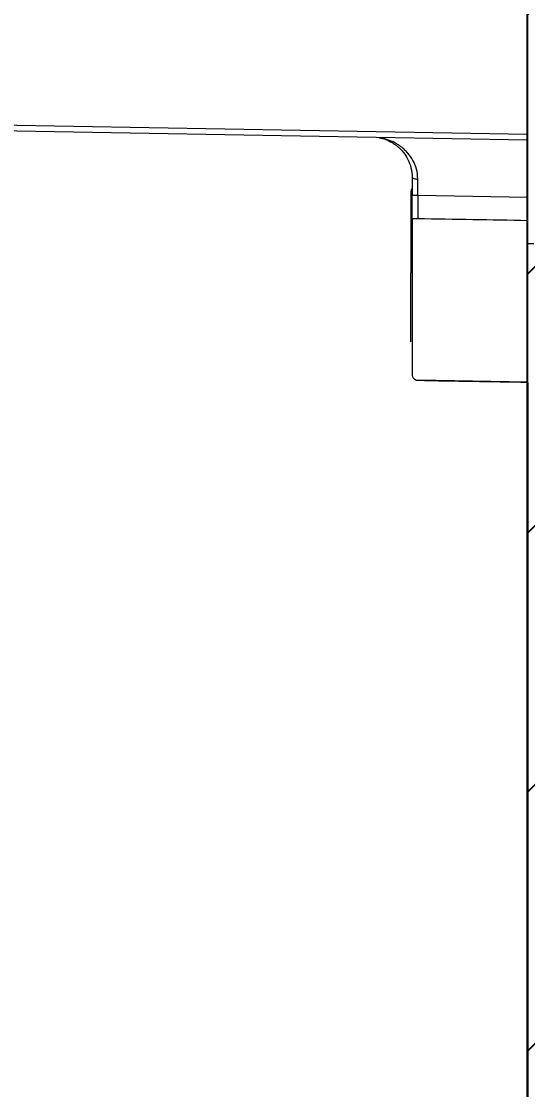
# Model space of a CAD drawing. Header units: millimetres. Extents: x 17284 to 19660, y -6011 to -2651.
# Drawn here: x 19157.6 to 19201.4, y -5006 to -4913.5 of the extents above; entities that cross this region are included whole.
import ezdxf

# ---------------------------------------------------------------- set-up
doc = ezdxf.new("R2010")
doc.units = ezdxf.units.MM
doc.layers.add('DIM', color=3, linetype='Continuous', lineweight=13)
doc.layers.add('hatch', color=2, linetype='Continuous')
doc.styles.get("Standard").update_dxf_attribs({"font": 'arial.ttf'})
doc.dimstyles.get("Standard").update_dxf_attribs({"dimtxt": 0.18, "dimasz": 0.18, "dimexe": 0.18, "dimexo": 0.0625, "dimgap": 0.09, "dimtad": 0, "dimtih": 1, "dimtoh": 1, "dimdec": 1, "dimdsep": 46, "dimtxsty": 'Standard', "dimcen": 0.09, "dimadec": 0, "dimazin": 0, "dimtfac": 1, "dimtdec": 1, "dimtofl": 0, "dimtmove": 0, "dimatfit": 3, "dimfxl": 1, "dimtolj": 1, "dimtzin": 0, "dimarcsym": 0})

# ---------------------------------------------------------------- blocks, each defined once
blk = doc.blocks.new('*D67')
at = {"layer": 'Defpoints', "color": 0, "transparency": 16777216}
for p in [(19037.371, -4909.786), (19201.381, -4944.73), (19201.381, -5140.207)]:
    blk.add_point(p, dxfattribs=at)
at = {"layer": 'DIM', "color": 0, "lineweight": -2, "transparency": 16777216}
for p, q in [((19037.371, -4909.849), (19037.371, -5140.387)), ((19201.381, -4944.793), (19201.381, -5140.387)), ((19055.371, -5140.207), (19095.375, -5140.207)), ((19183.381, -5140.207), (19143.377, -5140.207))]:
    blk.add_line(p, q, dxfattribs=at)
at = {"layer": 'DIM', "color": 0, "transparency": 16777216}
for points in [[(19055.371, -5137.207), (19055.371, -5143.207), (19037.371, -5140.207)], [(19183.381, -5137.207), (19183.381, -5143.207), (19201.381, -5140.207)]]:
    blk.add_solid(points, dxfattribs=at)
at = {"layer": 'DIM', "color": 3, "transparency": 16777216, "insert": (19119.376, -5140.207), "char_height": 18, "attachment_point": 5}
blk.add_mtext('\\A1;164', dxfattribs=at)

msp = doc.modelspace()

# ---------------------------------------------------------------- hatches: boundary and pattern name
at = {"layer": 'hatch'}
h = msp.add_hatch(dxfattribs=at)
h.set_pattern_fill('ANSI31', color=256, scale=5)
h.set_pattern_definition([(45, (4064.624, -113.49), (-11.22532, 11.22532), [])])
h.paths.add_polyline_path([(19201.381, -5647.37), (19251.381, -5647.37), (19251.381, -3576.803), (19201.381, -3576.803)])

# ---------------------------------------------------------------- linework, layer by layer
msp.add_line((19201.381, -5647.37), (19201.381, -3505.388))
at = {"linetype": 'Continuous', "lineweight": 18, "extrusion": (-1, -2.22045e-16, 0)}
for p, q in [((19201.381, -4923.222), (19201.381, -4795.764)), ((19104.796, -4922.034), (19201.381, -4923.72)), ((19201.381, -4923.72), (19201.381, -4923.222)), ((19201.381, -4928.72), (19201.381, -4923.72)), ((19191.281, -4928.23), (19191.281, -4935.24)), ((19191.381, -4930.566), (19191.381, -4928.554)), ((19201.381, -4930.732), (19201.381, -4928.72)), ((19201.381, -4940.695), (19201.381, -4930.732)), ((19201.381, -4936.73), (19201.381, -4932.73)), ((19201.931, -4932.73), (19201.381, -4932.73)), ((19191.281, -4941.23), (19191.281, -4935.24)), ((19201.381, -4944.73), (19201.381, -4940.695)), ((19201.381, -4944.73), (19191.875, -4944.564))]:
    msp.add_line(p, q, dxfattribs=at)
at = {"linetype": 'Continuous', "lineweight": 13, "extrusion": (-1, -2.22045e-16, 0)}
for p, q in [((19104.796, -4921.536), (19201.381, -4923.222)), ((19191.873, -4928.554), (19191.381, -4928.554)), ((19191.873, -4928.554), (19191.875, -4930.566)), ((19201.381, -4928.72), (19191.873, -4928.554))]:
    msp.add_line(p, q, dxfattribs=at)
at = {"linetype": 'Continuous', "lineweight": 18}
msp.add_arc((19191.781, -4928.23), 0.5, 144.49083, 180, dxfattribs=at)
for points, knots in [([(19188.519, -4923.543), (19188.521, -4923.543), (19188.523, -4923.544), (19188.719, -4923.58), (19188.911, -4923.632), (19189.287, -4923.772), (19189.472, -4923.859), (19189.739, -4924.016), (19189.871, -4924.102), (19190.041, -4924.229), (19190.207, -4924.366), (19190.328, -4924.48), (19190.485, -4924.643), (19190.712, -4924.902), (19190.909, -4925.207), (19191.131, -4925.652), (19191.221, -4925.893), (19191.346, -4926.413), (19191.381, -4926.69), (19191.381, -4926.985)], [0, 0, 0, 0, 0.001516, 0.001516, 0.144156, 0.144156, 0.286797, 0.286797, 0.358117, 0.393777, 0.429437, 0.500758, 0.500758, 0.572078, 0.714719, 0.714719, 0.857359, 0.857359, 1, 1, 1, 1]), ([(19191.871, -4927.128), (19191.87, -4926.516), (19191.71, -4925.974), (19191.331, -4925.281), (19191.106, -4924.965), (19190.761, -4924.605), (19190.531, -4924.407), (19190.341, -4924.265), (19190.147, -4924.131), (19189.796, -4923.923), (19189.48, -4923.787), (19189.05, -4923.641), (19188.831, -4923.586), (19188.61, -4923.548)], [0, 0, 0, 0, 0.28574, 0.28574, 0.42861, 0.500045, 0.57148, 0.607197, 0.642915, 0.714349, 0.857219, 0.857219, 1, 1, 1, 1]), ([(19191.384, -4930.566), (19191.383, -4931.012), (19191.383, -4931.457), (19191.382, -4932.344), (19191.382, -4932.785), (19191.381, -4933.658), (19191.381, -4934.091), (19191.38, -4934.942), (19191.38, -4935.362), (19191.38, -4936.184), (19191.379, -4936.586), (19191.379, -4937.37), (19191.379, -4937.752), (19191.379, -4938.49), (19191.379, -4938.847), (19191.379, -4939.532), (19191.378, -4939.861), (19191.378, -4940.173)], [0, 0, 0, 0, 0.125, 0.125, 0.25, 0.25, 0.375, 0.375, 0.5, 0.5, 0.625, 0.625, 0.75, 0.75, 0.875, 0.875, 1, 1, 1, 1]), ([(19191.378, -4940.173), (19191.378, -4940.481), (19191.379, -4940.774), (19191.379, -4941.325), (19191.379, -4941.585), (19191.379, -4942.068), (19191.379, -4942.292), (19191.379, -4942.701), (19191.38, -4942.888), (19191.38, -4943.22), (19191.38, -4943.367), (19191.381, -4943.619), (19191.381, -4943.725), (19191.382, -4943.894), (19191.382, -4943.958), (19191.383, -4944.043), (19191.383, -4944.064), (19191.383, -4944.064)], [0, 0, 0, 0, 0.125, 0.125, 0.25, 0.25, 0.375, 0.375, 0.5, 0.5, 0.625, 0.625, 0.75, 0.75, 0.875, 0.875, 1, 1, 1, 1]), ([(19191.383, -4944.064), (19191.383, -4944.097), (19191.387, -4944.129), (19191.399, -4944.193), (19191.408, -4944.224), (19191.433, -4944.284), (19191.448, -4944.312), (19191.484, -4944.367), (19191.504, -4944.392), (19191.549, -4944.438), (19191.574, -4944.459), (19191.628, -4944.495), (19191.656, -4944.511), (19191.716, -4944.537), (19191.747, -4944.546), (19191.81, -4944.56), (19191.842, -4944.564), (19191.875, -4944.564)], [0, 0, 0, 0, 0.125, 0.125, 0.25, 0.25, 0.375, 0.375, 0.5, 0.5, 0.625, 0.625, 0.75, 0.75, 0.875, 0.875, 1, 1, 1, 1])]:
    msp.add_open_spline(points, degree=3, knots=knots, dxfattribs=at)
msp.add_rational_spline([(19191.381, -4926.985), (19191.381, -4927.493), (19191.381, -4928.023), (19191.381, -4928.554)], [0.999999501439, 0.999999500743, 0.999999499863, 0.999999498833], degree=3, dxfattribs=at)
at = {"linetype": 'Continuous', "lineweight": 13}
for points, knots in [([(19191.381, -4926.985), (19191.381, -4927.002), (19191.402, -4927.037), (19191.514, -4927.088), (19191.69, -4927.121), (19191.814, -4927.127), (19191.871, -4927.128)], [0, 0, 0, 0, 0.245133, 0.501896, 0.758659, 1, 1, 1, 1]), ([(19191.875, -4930.566), (19191.842, -4930.566), (19191.81, -4930.566), (19191.747, -4930.566), (19191.716, -4930.566), (19191.656, -4930.566), (19191.628, -4930.566), (19191.575, -4930.566), (19191.55, -4930.566), (19191.504, -4930.566), (19191.484, -4930.566), (19191.448, -4930.566), (19191.433, -4930.566), (19191.409, -4930.566), (19191.399, -4930.566), (19191.387, -4930.566), (19191.384, -4930.566), (19191.384, -4930.566)], [0, 0, 0, 0, 0.125, 0.125, 0.25, 0.25, 0.375, 0.375, 0.5, 0.5, 0.625, 0.625, 0.75, 0.75, 0.875, 0.875, 1, 1, 1, 1])]:
    msp.add_open_spline(points, degree=3, knots=knots, dxfattribs=at)
for points in [[(19191.873, -4928.554), (19191.872, -4928.072), (19191.871, -4927.59), (19191.871, -4927.128)], [(19201.381, -4930.732), (19198.212, -4930.677), (19195.044, -4930.622), (19191.875, -4930.566)]]:
    msp.add_open_spline(points, degree=3, dxfattribs=at)
at = {"linetype": 'Continuous', "lineweight": 18}
msp.add_open_spline([(19191.875, -4944.564), (19195.044, -4944.62), (19198.212, -4944.675), (19201.381, -4944.73)], degree=3, dxfattribs=at)

# ---------------------------------------------------------------- dimensions: what is measured, and where the dimension line sits
at = {"layer": 'DIM', "color": 3}
dim = msp.add_linear_dim(base=(19201.381, -5140.207), p1=(19037.371, -4909.786), p2=(19201.381, -4944.73), dimstyle='Standard', override={"dimtxt": 18, "dimasz": 18, "dimgap": 5, "dimclrt": 3}, dxfattribs=at)
dim.commit()
dim.dimension.update_dxf_attribs({"geometry": '*D67', "text_midpoint": (19119.376, -5140.207)})

doc.saveas('drawing.dxf')
